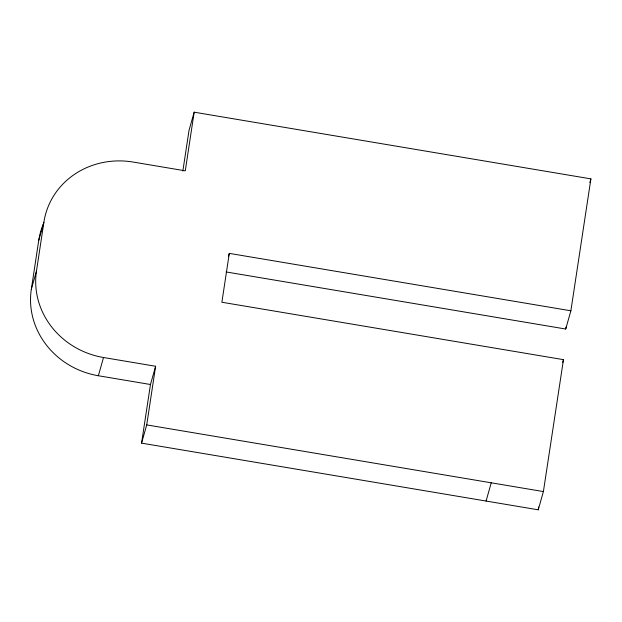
<?xml version="1.0" encoding="UTF-8"?>
<svg xmlns="http://www.w3.org/2000/svg" width="622" height="622" viewBox="0 0 622 622"><rect width="100%" height="100%" fill="white"/><g stroke="black" fill="none" stroke-linecap="round" stroke-linejoin="round"><path stroke-width="0.93" d="M43.89 222.217L36.473 271.083A79.328 74.057 15.8 0 0 103.516 357.51L155.617 366.265L150.462 384.505L98.354 375.742A79.328 74.057 15.8 0 1 31.318 289.316L38.727 240.457L43.89 222.217A79.328 74.057 15.8 0 1 133.17 162.062L185.278 170.825L194.173 112.185L590.9 178.872L570.879 310.798L565.725 329.03L226.058 271.938M570.879 310.798L229.3 253.379L221.883 302.245L563.47 359.656L543.395 491.574L538.24 509.815L141.559 443.136L150.462 384.505M182.845 171.089L189.01 130.426L194.173 112.185M141.559 443.136L146.722 424.904L155.617 366.265M565.725 329.03L566.012 327.125M538.24 509.815L538.675 506.946M31.318 289.316L36.473 271.083M98.354 375.742L103.516 357.51M228.531 256.116L229.3 253.379M486.077 501.044L491.24 482.812M589.866 182.518L590.9 178.872M562.692 362.393L563.47 359.656M146.722 424.904L543.395 491.574M38.727 240.457A79.328 74.057 15.8 0 1 43.493 223.695"/></g></svg>
